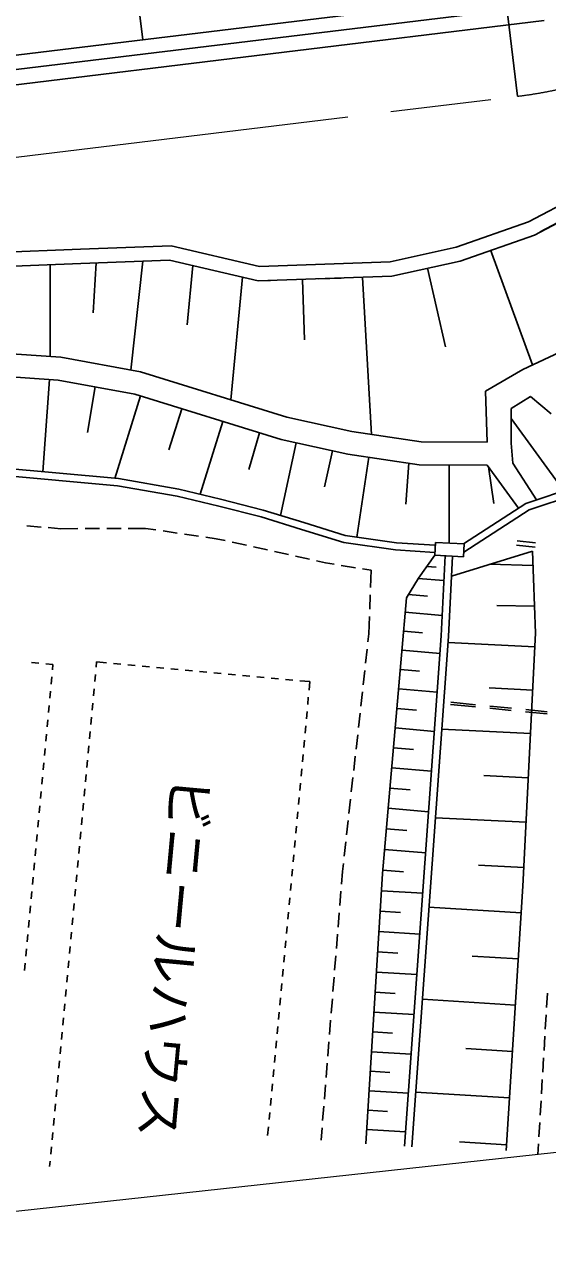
# Model space of a CAD drawing. Units: millimetres, scale not verified. Extents: x 40000 to 680000, y 20000 to 380000.
# Drawn here: x 152496 to 170670, y 241450 to 284011 of the extents above; entities that cross this region are included whole.
import ezdxf
from ezdxf.enums import TextEntityAlignment as Align

# ---------------------------------------------------------------- set-up
doc = ezdxf.new("R2010")
doc.units = ezdxf.units.MM
doc.header["$LTSCALE"] = 1000
doc.linetypes.add('CHAIN', pattern=[18.5, 12, -1.5, 3.5, -1.5])
for name, color, linetype, lineweight in [('M-BGD', 7, 'Continuous', 25), ('M-BMK', 2, 'CHAIN', 13), ('M-STR-HTXT', 7, 'Continuous', 13)]:
    doc.layers.add(name, color=color, linetype=linetype, lineweight=lineweight)
doc.styles.add('ＭＳ ゴシック', font='')
doc.styles.get('ＭＳ ゴシック').set_extended_font_data('MS Gothic')

msp = doc.modelspace()

# ---------------------------------------------------------------- linework, layer by layer
at = {"layer": 'M-BGD'}
for p, q in [((169629, 281515), (167821, 296406)), ((77190, 273842), (170427, 285158)), ((156396, 285227), (156608, 283481)), ((77247, 273345), (170488, 284661)), ((77309, 272829), (170550, 284145)), ((172683, 278568), (170014, 277144)), ((172940, 278138), (170215, 276685)), ((172940, 278138), (170417, 276803)), ((167499, 276269), (170014, 277144)), ((167637, 275787), (170215, 276685)), ((154437, 276204), (157587, 276320)), ((157587, 276320), (160667, 275595)), ((165200, 275753), (167499, 276269)), ((150756, 276055), (154437, 276204)), ((154457, 275705), (157538, 275818)), ((157538, 275818), (160618, 275093)), ((168688, 276171), (170149, 272172)), ((150781, 275555), (154457, 275705)), ((153393, 275640), (153393, 272465)), ((154990, 275724), (154880, 273986)), ((156606, 275784), (156196, 271994)), ((158346, 275627), (158152, 273566)), ((160667, 275595), (165200, 275753)), ((167637, 275787), (165264, 275255)), ((165264, 275255), (167637, 275787)), ((166506, 275534), (167126, 272807)), ((160066, 275222), (159665, 270959)), ((160618, 275093), (165264, 275255)), ((161043, 275107), (160618, 275093)), ((162158, 275146), (162231, 273045)), ((163503, 275193), (162720, 275166)), ((164243, 275219), (164556, 269759)), ((169813, 272014), (171946, 273014)), ((149389, 272753), (153761, 272439)), ((153761, 272439), (156521, 271935)), ((168519, 271263), (169813, 272014)), ((149370, 271953), (153660, 271644)), ((153366, 271665), (153135, 268459)), ((153660, 271644), (156330, 271156)), ((156521, 271935), (161615, 270353)), ((154951, 271408), (154689, 269821)), ((156330, 271156), (161412, 269579)), ((168578, 269491), (168519, 271263)), ((156527, 271095), (155637, 268230)), ((170082, 271072), (169402, 270654)), ((170802, 270477), (170082, 271072)), ((157959, 270651), (157514, 269218)), ((161615, 270353), (163874, 269863)), ((169402, 270654), (169407, 269456)), ((169403, 270307), (171239, 267798)), ((159392, 270206), (158606, 267674)), ((163874, 269863), (166276, 269496)), ((160658, 269813), (160297, 268535)), ((161936, 269465), (161389, 266943)), ((161412, 269579), (163729, 269076)), ((166276, 269496), (168578, 269491)), ((169407, 269456), (169460, 268761)), ((163197, 269192), (162924, 267930)), ((163729, 269076), (166215, 268697)), ((151017, 268652), (155757, 268219)), ((164467, 268964), (164043, 266188)), ((165855, 268752), (165746, 267333)), ((166215, 268697), (168576, 268691)), ((167254, 268694), (167248, 265980)), ((169663, 267194), (168576, 268691)), ((168620, 268630), (168811, 267354)), ((169460, 268761), (170283, 267481)), ((150998, 268403), (155724, 267971)), ((155757, 268219), (157855, 267851)), ((155724, 267971), (157804, 267606)), ((157855, 267851), (159304, 267509)), ((171859, 268004), (169919, 267360)), ((171957, 267773), (170028, 267133)), ((157804, 267606), (159244, 267267)), ((159304, 267509), (160790, 267129)), ((169919, 267360), (167754, 265956)), ((159244, 267267), (160721, 266888)), ((160721, 266888), (162127, 266451)), ((160790, 267129), (162201, 266690)), ((170028, 267133), (167762, 265663)), ((153071, 266535), (152573, 266576)), ((153757, 266480), (153320, 266515)), ((154352, 266482), (153757, 266480)), ((155102, 266484), (154602, 266482)), ((155852, 266487), (155352, 266485)), ((156697, 266490), (156102, 266488)), ((157062, 266437), (156697, 266490)), ((162127, 266451), (163589, 266002)), ((162201, 266690), (163644, 266246)), ((157805, 266329), (157310, 266401)), ((158547, 266221), (158052, 266293)), ((159160, 266132), (158794, 266185)), ((159473, 266063), (159160, 266132)), ((160205, 265901), (159717, 266009)), ((163644, 266246), (165419, 265988)), ((170253, 265985), (169615, 266057)), ((160938, 265739), (160449, 265847)), ((161670, 265578), (161182, 265686)), ((163589, 266002), (165393, 265739)), ((165393, 265739), (166760, 265651)), ((165419, 265988), (166772, 265901)), ((166755, 265554), (166777, 266003)), ((166777, 266003), (167776, 265955)), ((170146, 265697), (167331, 264832)), ((167776, 265955), (167754, 265505)), ((170236, 265836), (169598, 265908)), ((170256, 262852), (170146, 265697)), ((162402, 265416), (161914, 265524)), ((162960, 265293), (162647, 265362)), ((163257, 265244), (162960, 265293)), ((163997, 265123), (163504, 265204)), ((166187, 264757), (166755, 265554)), ((166475, 265161), (166806, 265136)), ((167754, 265505), (166755, 265554)), ((167114, 265536), (166980, 262749)), ((167364, 265524), (167229, 262734)), ((170165, 265197), (168662, 265241)), ((164541, 265034), (164244, 265083)), ((164541, 265034), (164520, 264429)), ((165772, 264079), (166187, 264757)), ((166180, 264745), (167073, 264679)), ((164511, 264179), (164493, 263679)), ((165602, 262085), (165772, 264079)), ((165843, 264195), (166503, 264137)), ((165729, 263572), (167014, 263463)), ((170220, 263786), (168913, 263807)), ((164485, 263429), (164463, 262824)), ((164463, 262824), (164432, 262545)), ((165673, 262912), (166332, 262856)), ((166980, 262749), (165703, 245008)), ((167229, 262734), (165952, 244990)), ((169816, 254055), (170256, 262852)), ((164405, 262296), (164349, 261799)), ((165617, 262253), (166936, 262141)), ((170232, 262376), (167214, 262526)), ((152743, 261831), (152992, 261808)), ((153241, 261785), (153486, 261762)), ((153486, 261762), (153469, 261577)), ((154983, 261663), (155001, 261851)), ((155001, 261851), (155345, 261819)), ((155594, 261796), (155843, 261773)), ((156092, 261750), (156341, 261727)), ((164933, 254492), (165602, 262085)), ((153446, 261328), (153423, 261079)), ((154937, 261165), (154960, 261414)), ((156590, 261704), (156838, 261681)), ((157087, 261657), (157336, 261634)), ((157585, 261611), (157834, 261588)), ((158083, 261565), (158332, 261542)), ((158581, 261519), (158830, 261495)), ((159079, 261472), (159328, 261449)), ((159577, 261426), (159826, 261403)), ((160075, 261380), (160323, 261357)), ((160572, 261334), (160821, 261310)), ((164322, 261551), (164267, 261054)), ((165558, 261583), (166228, 261524)), ((154891, 260667), (154914, 260916)), ((161070, 261287), (161319, 261264)), ((161568, 261241), (161817, 261218)), ((162066, 261195), (162410, 261163)), ((162410, 261163), (162383, 260866)), ((165499, 260913), (166839, 260795)), ((170157, 260867), (168648, 260942)), ((153399, 260830), (153376, 260581)), ((162359, 260618), (162336, 260369)), ((164239, 260806), (164184, 260309)), ((153353, 260332), (153330, 260083)), ((154845, 260170), (154868, 260418)), ((162313, 260120), (162290, 259871)), ((164156, 260060), (164101, 259563)), ((165439, 260232), (166120, 260172)), ((167302, 260368), (168166, 260284)), ((167309, 260444), (168174, 260359)), ((168664, 260235), (169410, 260162)), ((168671, 260310), (169418, 260237)), ((169908, 260113), (170654, 260040)), ((169915, 260188), (170662, 260115)), ((153307, 259834), (153284, 259585)), ((154798, 259672), (154821, 259921)), ((162267, 259622), (162244, 259373)), ((153261, 259336), (153238, 259088)), ((154752, 259174), (154775, 259423)), ((164074, 259315), (164018, 258818)), ((165379, 259551), (166741, 259431)), ((170081, 259358), (166997, 259512)), ((153214, 258839), (153191, 258590)), ((154706, 258676), (154729, 258925)), ((162221, 259124), (162197, 258875)), ((165318, 258859), (166010, 258798)), ((154659, 258178), (154683, 258427)), ((162174, 258626), (162151, 258377)), ((163991, 258569), (163936, 258072)), ((153168, 258341), (153145, 258092)), ((154613, 257680), (154636, 257929)), ((162128, 258128), (162105, 257879)), ((165257, 258167), (166641, 258044)), ((153122, 257843), (153099, 257594)), ((162082, 257630), (162059, 257381)), ((163908, 257824), (163853, 257327)), ((170004, 257815), (168462, 257893)), ((153076, 257345), (153052, 257096)), ((154567, 257182), (154590, 257431)), ((162036, 257133), (162012, 256884)), ((163825, 257078), (163770, 256582)), ((165195, 257463), (165898, 257401)), ((153029, 256847), (153006, 256598)), ((154521, 256685), (154544, 256933)), ((165133, 256760), (166540, 256636)), ((152983, 256349), (152960, 256100)), ((154474, 256187), (154498, 256436)), ((161989, 256635), (161966, 256386)), ((163743, 256333), (163687, 255836)), ((169927, 256273), (166776, 256431)), ((152937, 255851), (152914, 255603)), ((154428, 255689), (154451, 255938)), ((161943, 256137), (161920, 255888)), ((165070, 256045), (165785, 255982)), ((154382, 255191), (154405, 255440)), ((161897, 255639), (161874, 255390)), ((163660, 255588), (163605, 255091)), ((152891, 255354), (152867, 255105)), ((154336, 254693), (154359, 254942)), ((161850, 255141), (161827, 254892)), ((165006, 255330), (166437, 255203)), ((152844, 254856), (152821, 254607)), ((161804, 254643), (161781, 254394)), ((163546, 254563), (163511, 254125)), ((163577, 254842), (163546, 254563)), ((164943, 254611), (165661, 254548)), ((169848, 254698), (168273, 254776)), ((152798, 254358), (152775, 254109)), ((154289, 254195), (154312, 254444)), ((161758, 254145), (161735, 253896)), ((164363, 245089), (164933, 254492)), ((152752, 253860), (152729, 253611)), ((154243, 253697), (154266, 253946)), ((163491, 253876), (163452, 253377)), ((164896, 253892), (166336, 253804)), ((169234, 244854), (169816, 254055)), ((152705, 253362), (152682, 253113)), ((154197, 253200), (154220, 253448)), ((161712, 253648), (161689, 253399)), ((169757, 253123), (166552, 253325)), ((152659, 252864), (152636, 252615)), ((154151, 252702), (154174, 252951)), ((161665, 253150), (161642, 252901)), ((163432, 253128), (163392, 252629)), ((164853, 253180), (165565, 253137)), ((154104, 252204), (154127, 252453)), ((161619, 252652), (161596, 252403)), ((164810, 252468), (166233, 252382)), ((152613, 252366), (152590, 252118)), ((161573, 252154), (161550, 251905)), ((163373, 252380), (163333, 251882)), ((152567, 251869), (152544, 251620)), ((154058, 251706), (154081, 251955)), ((161527, 251656), (161503, 251407)), ((163313, 251633), (163273, 251134)), ((164767, 251765), (165471, 251722)), ((169656, 251520), (168053, 251621)), ((152520, 251371), (152497, 251122)), ((154012, 251208), (154035, 251457)), ((161480, 251158), (161457, 250909)), ((153965, 250710), (153989, 250959)), ((163254, 250885), (163214, 250387)), ((164725, 251061), (166132, 250976)), ((153919, 250212), (153942, 250461)), ((161434, 250660), (161411, 250412)), ((164683, 250365), (165379, 250323)), ((170639, 249828), (170669, 250327)), ((153873, 249715), (153896, 249963)), ((161388, 250163), (161365, 249914)), ((163194, 250137), (163155, 249639)), ((169554, 249917), (166321, 250122)), ((153827, 249217), (153850, 249466)), ((161342, 249665), (161318, 249416)), ((164641, 249669), (166032, 249585)), ((170594, 249080), (170624, 249579)), ((161295, 249167), (161272, 248918)), ((163135, 249390), (163095, 248891)), ((164599, 248981), (165287, 248940)), ((153780, 248719), (153804, 248968)), ((161249, 248669), (161226, 248420)), ((163075, 248642), (163036, 248144)), ((170549, 248331), (170579, 248830)), ((153734, 248221), (153757, 248470)), ((161203, 248171), (161180, 247922)), ((164557, 248293), (165933, 248210)), ((169452, 248301), (167836, 248403)), ((153688, 247723), (153711, 247972)), ((163016, 247894), (162976, 247396)), ((170505, 247582), (170535, 248082)), ((153642, 247225), (153665, 247474)), ((161157, 247673), (161133, 247424)), ((164516, 247613), (165196, 247572)), ((170460, 246834), (170490, 247333)), ((153595, 246727), (153619, 246976)), ((161110, 247175), (161087, 246927)), ((162956, 247147), (162917, 246648)), ((164475, 246933), (165835, 246851)), ((169350, 246685), (166089, 246891)), ((153549, 246230), (153572, 246478)), ((161064, 246678), (161041, 246429)), ((170415, 246085), (170445, 246584)), ((161018, 246180), (160995, 245931)), ((162897, 246399), (162857, 245901)), ((164434, 246260), (165107, 246220)), ((153503, 245732), (153526, 245981)), ((160971, 245682), (160944, 245386)), ((162837, 245651), (162803, 245213)), ((164394, 245588), (165739, 245506)), ((170370, 245336), (170400, 245836)), ((153457, 245234), (153480, 245483)), ((169246, 245054), (167616, 245157)), ((153410, 244736), (153433, 244985)), ((170333, 244722), (170355, 245087)), ((153370, 244299), (153387, 244487))]:
    msp.add_line(p, q, dxfattribs=at)
at = {"layer": 'M-BMK'}
msp.add_line((78359, 270438), (169629, 281515), dxfattribs=at)
msp.add_arc((167821, 296406), 15000, 276.9202, 301.9785, dxfattribs=at)
at = {"layer": 'M-STR-HTXT'}
msp.add_line((189780, 246843), (81899, 235075), dxfattribs=at)

# ---------------------------------------------------------------- texts
at = {"layer": 'M-BGD', "style": 'ＭＳ ゴシック'}
msp.add_text('ビニールハウス', height=1320, rotation=264.691, dxfattribs=at).set_placement((158287, 257823), align=Align.MIDDLE_LEFT)

doc.saveas('drawing.dxf')
